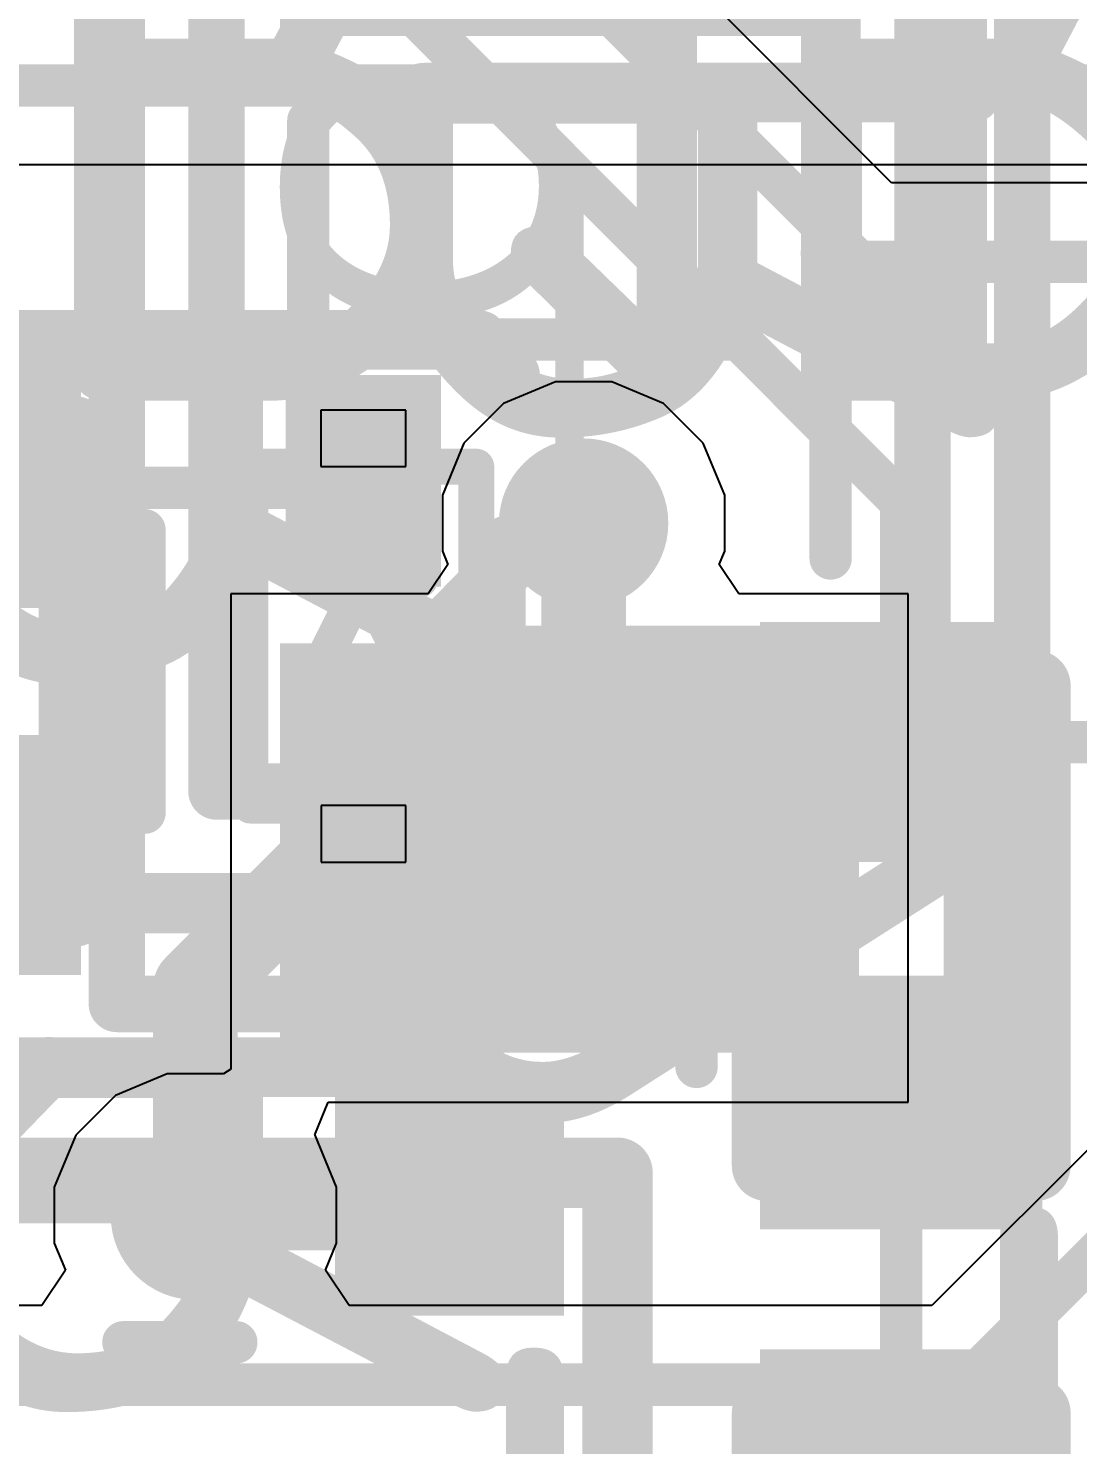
# Model space of a CAD drawing. Header units: inches. Extents: x -1.9 to 51.5, y -1.6 to 35.1.
# Drawn here: x 25.28 to 29, y 6.19 to 11.2 of the extents above; entities that cross this region are included whole.
import ezdxf

# ---------------------------------------------------------------- set-up
doc = ezdxf.new("R2010")
doc.units = ezdxf.units.IN
for name, color, linetype in [('Assembly Notes', 76, 'Continuous'), ('Bottom Layer', 76, 'Continuous'), ('Bottom Layer 1', 5, 'Continuous'), ('Bottom Overlay', 54, 'Continuous'), ('Bottom Paste', 16, 'Continuous'), ('Bottom Solder', 6, 'Continuous'), ('Mechanical 13', 56, 'Continuous'), ('Mechanical 15', 56, 'Continuous'), ('Mechanical 16', 56, 'Continuous'), ('Mechanical 5', 56, 'Continuous'), ('Top Layer', 16, 'Continuous'), ('Top Layer 1', 1, 'Continuous'), ('Top Overlay', 2, 'Continuous'), ('Top Paste', 8, 'Continuous'), ('Top Solder', 216, 'Continuous'), ('Via Holes', 16, 'Continuous')]:
    doc.layers.add(name, color=color, linetype=linetype)
doc.styles.add('Arial', font='', dxfattribs={"height": 0.2})
doc.styles.add('GOST type B', font='', dxfattribs={"height": 0.2})
doc.styles.get('Arial').set_extended_font_data('Arial')
doc.styles.get('GOST type B').set_extended_font_data('GOST type B')

# ---------------------------------------------------------------- blocks, each defined once
blk = doc.blocks.new('SOT23_3_B_120')
at = {"layer": 'Bottom Layer 1'}
blk.add_hatch(color=5, dxfattribs=at).paths.add_polyline_path([(-1.506, 1.336), (-0.744, 1.336), (-0.744, 0.574), (-1.506, 0.574)])
at = {"layer": 'Bottom Paste'}
blk.add_hatch(color=16, dxfattribs=at).paths.add_polyline_path([(-1.506, 1.336), (-0.744, 1.336), (-0.744, 0.574), (-1.506, 0.574)])
at = {"layer": 'Bottom Solder'}
blk.add_hatch(color=6, dxfattribs=at).paths.add_polyline_path([(-1.531, 1.361), (-0.719, 1.361), (-0.719, 0.549), (-1.531, 0.549)])
at = {"layer": 'Assembly Notes'}
for points in [[(1.275, 1.55, 0.25, 0.25, 0), (-1.225, 1.55, 0.25, 0.25, 0)], [(-1.225, -1.55, 0.25, 0.25, 0), (-1.225, 1.55, 0.25, 0.25, 0)]]:
    blk.add_lwpolyline(points, format="xyseb", dxfattribs=at)
blk.add_lwpolyline([(-1.2875, 1.55, 0.125, 0.125, 1), (-1.1625, 1.55, 0.125, 0.125, 1)], format="xyseb", close=True, dxfattribs=at)
blk.add_lwpolyline([(-1.2875, 1.55, 0.125, 0.125, 1), (-1.1625, 1.55, 0.125, 0.125, 1)], format="xyseb", close=True, dxfattribs=at)
at = {"layer": 'Bottom Overlay'}
for points in [[(0.653, 1.5031, 0.15, 0.15, 0), (-0.425, 1.5031, 0.15, 0.15, 0)], [(-0.625, -0.2, 0.15, 0.15, 0), (-0.625, 0.2, 0.15, 0.15, 0)]]:
    blk.add_lwpolyline(points, format="xyseb", dxfattribs=at)
for points in [[(-0.4625, 1.5031, 0.075, 0.075, 1), (-0.3875, 1.5031, 0.075, 0.075, 1)], [(-0.6625, 0.2, 0.075, 0.075, 1), (-0.5875, 0.2, 0.075, 0.075, 1)], [(-0.6625, -0.2, 0.075, 0.075, 1), (-0.5875, -0.2, 0.075, 0.075, 1)]]:
    blk.add_lwpolyline(points, format="xyseb", close=True, dxfattribs=at)
blk = doc.blocks.new('SOD523_B_130')
at = {"layer": 'Bottom Layer 1'}
for points in [[(-0.9, 0.25), (-0.2, 0.25), (-0.2, -0.25), (-0.9, -0.25)], [(0.2, 0.25), (0.9, 0.25), (0.9, -0.25), (0.2, -0.25)]]:
    blk.add_hatch(color=5, dxfattribs=at).paths.add_polyline_path(points)
at = {"layer": 'Bottom Paste'}
for points in [[(-0.9, 0.25), (-0.2, 0.25), (-0.2, -0.25), (-0.9, -0.25)], [(0.2, 0.25), (0.9, 0.25), (0.9, -0.25), (0.2, -0.25)]]:
    blk.add_hatch(color=16, dxfattribs=at).paths.add_polyline_path(points)
at = {"layer": 'Bottom Solder'}
for points in [[(-0.925, 0.275), (-0.175, 0.275), (-0.175, -0.275), (-0.925, -0.275)], [(0.175, 0.275), (0.925, 0.275), (0.925, -0.275), (0.175, -0.275)]]:
    blk.add_hatch(color=6, dxfattribs=at).paths.add_polyline_path(points)
at = {"layer": 'Bottom Overlay'}
for points in [[(-0.3442, 0.5066, 0.15, 0.15, 0), (0.3558, 0.5066, 0.15, 0.15, 0)], [(-0.35, -0.5, 0.15, 0.15, 0), (0.35, -0.5, 0.15, 0.15, 0)]]:
    blk.add_lwpolyline(points, format="xyseb", dxfattribs=at)
for points in [[(-0.3817, 0.5066, 0.075, 0.075, 1), (-0.3067, 0.5066, 0.075, 0.075, 1)], [(0.3183, 0.5066, 0.075, 0.075, 1), (0.3933, 0.5066, 0.075, 0.075, 1)], [(-0.3875, -0.5, 0.075, 0.075, 1), (-0.3125, -0.5, 0.075, 0.075, 1)], [(0.3125, -0.5, 0.075, 0.075, 1), (0.3875, -0.5, 0.075, 0.075, 1)], [(0.975, -0.525, 0.1, 0.1, 1), (0.875, -0.525, 0.1, 0.1, 1)], [(0.85, -0.525, 0.05, 0.05, 1), (0.9, -0.525, 0.05, 0.05, 1)], [(0.95, -0.525, 0.05, 0.05, 1), (1, -0.525, 0.05, 0.05, 1)]]:
    blk.add_lwpolyline(points, format="xyseb", close=True, dxfattribs=at)
at = {"layer": 'Mechanical 13'}
for p, q in [((-0.6, 0.15), (-0.8001, 0.15)), ((-0.8001, 0.15), (-0.8001, -0.15)), ((-0.6, -0.15), (-0.6, 0.15)), ((0.8, 0.1503), (0.6011, 0.1503)), ((0.6011, 0.1503), (0.6011, -0.15)), ((0.8, -0.15), (0.8, 0.1503)), ((-0.8001, -0.15), (-0.6, -0.15)), ((0.6011, -0.15), (0.8, -0.15))]:
    blk.add_line(p, q, dxfattribs=at)
for points in [[(-0.6, 0.4, 0.127, 0.127, 0), (-0.6, -0.4, 0.127, 0.127, 0)], [(-0.6, 0.4, 0.127, 0.127, 0), (0.6, 0.4, 0.127, 0.127, 0)], [(0.6, 0.4, 0.127, 0.127, 0), (0.6, -0.4, 0.127, 0.127, 0)], [(-0.2, 0.2, 0.127, 0.127, 0), (-0.2, -0.2, 0.127, 0.127, 0)], [(-0.2, 0.2, 0.127, 0.127, 0), (0.2, 0, 0.127, 0.127, 0)], [(0.2, 0.2, 0.127, 0.127, 0), (0.2, 0, 0.127, 0.127, 0)], [(0.2, 0, 0.127, 0.127, 0), (-0.2, -0.2, 0.127, 0.127, 0)], [(0.2, 0, 0.127, 0.127, 0), (0.2, -0.2, 0.127, 0.127, 0)], [(-0.6, -0.4, 0.127, 0.127, 0), (0.6, -0.4, 0.127, 0.127, 0)]]:
    blk.add_lwpolyline(points, format="xyseb", dxfattribs=at)
for points in [[(-0.6317, 0.4, 0.0635, 0.0635, 1), (-0.5682, 0.4, 0.0635, 0.0635, 1)], [(-0.6317, 0.4, 0.0635, 0.0635, 1), (-0.5682, 0.4, 0.0635, 0.0635, 1)], [(0.5682, 0.4, 0.0635, 0.0635, 1), (0.6317, 0.4, 0.0635, 0.0635, 1)], [(0.5682, 0.4, 0.0635, 0.0635, 1), (0.6317, 0.4, 0.0635, 0.0635, 1)], [(-0.2317, 0.2, 0.0635, 0.0635, 1), (-0.1682, 0.2, 0.0635, 0.0635, 1)], [(-0.2317, 0.2, 0.0635, 0.0635, 1), (-0.1682, 0.2, 0.0635, 0.0635, 1)], [(0.1682, 0.2, 0.0635, 0.0635, 1), (0.2317, 0.2, 0.0635, 0.0635, 1)], [(0.1682, 0, 0.0635, 0.0635, 1), (0.2317, 0, 0.0635, 0.0635, 1)], [(0.1682, 0, 0.0635, 0.0635, 1), (0.2317, 0, 0.0635, 0.0635, 1)], [(0.1682, 0, 0.0635, 0.0635, 1), (0.2317, 0, 0.0635, 0.0635, 1)], [(0.1682, 0, 0.0635, 0.0635, 1), (0.2317, 0, 0.0635, 0.0635, 1)], [(-0.2317, -0.2, 0.0635, 0.0635, 1), (-0.1682, -0.2, 0.0635, 0.0635, 1)], [(-0.2317, -0.2, 0.0635, 0.0635, 1), (-0.1682, -0.2, 0.0635, 0.0635, 1)], [(0.1682, -0.2, 0.0635, 0.0635, 1), (0.2317, -0.2, 0.0635, 0.0635, 1)], [(-0.6317, -0.4, 0.0635, 0.0635, 1), (-0.5682, -0.4, 0.0635, 0.0635, 1)], [(-0.6317, -0.4, 0.0635, 0.0635, 1), (-0.5682, -0.4, 0.0635, 0.0635, 1)], [(0.5682, -0.4, 0.0635, 0.0635, 1), (0.6317, -0.4, 0.0635, 0.0635, 1)], [(0.5682, -0.4, 0.0635, 0.0635, 1), (0.6317, -0.4, 0.0635, 0.0635, 1)]]:
    blk.add_lwpolyline(points, format="xyseb", close=True, dxfattribs=at)
blk = doc.blocks.new('0603R_B_134')
at = {"layer": 'Bottom Layer 1'}
for points in [[(-0.25, 0.475), (-0.25, -0.475), (-1.05, -0.475), (-1.05, 0.475)], [(1.05, 0.475), (1.05, -0.475), (0.25, -0.475), (0.25, 0.475)]]:
    blk.add_hatch(color=5, dxfattribs=at).paths.add_polyline_path(points)
at = {"layer": 'Bottom Paste'}
for points in [[(-0.25, 0.475), (-0.25, -0.475), (-1.05, -0.475), (-1.05, 0.475)], [(1.05, 0.475), (1.05, -0.475), (0.25, -0.475), (0.25, 0.475)]]:
    blk.add_hatch(color=16, dxfattribs=at).paths.add_polyline_path(points)
at = {"layer": 'Bottom Solder'}
for points in [[(-0.225, 0.5), (-0.225, -0.5), (-1.075, -0.5), (-1.075, 0.5)], [(1.075, 0.5), (1.075, -0.5), (0.225, -0.5), (0.225, 0.5)]]:
    blk.add_hatch(color=6, dxfattribs=at).paths.add_polyline_path(points)
at = {"layer": 'Assembly Notes'}
for points in [[(-0.85, -0.475, 0.25, 0.25, 0), (-0.85, 0.475, 0.25, 0.25, 0)], [(-0.85, 0.475, 0.25, 0.25, 0), (0.85, 0.475, 0.25, 0.25, 0)], [(0.85, -0.475, 0.25, 0.25, 0), (0.85, 0.475, 0.25, 0.25, 0)], [(-0.85, -0.475, 0.25, 0.25, 0), (0.85, -0.475, 0.25, 0.25, 0)]]:
    blk.add_lwpolyline(points, format="xyseb", dxfattribs=at)
for points in [[(-0.9125, 0.475, 0.125, 0.125, 1), (-0.7875, 0.475, 0.125, 0.125, 1)], [(-0.9125, 0.475, 0.125, 0.125, 1), (-0.7875, 0.475, 0.125, 0.125, 1)], [(0.7875, 0.475, 0.125, 0.125, 1), (0.9125, 0.475, 0.125, 0.125, 1)], [(0.7875, 0.475, 0.125, 0.125, 1), (0.9125, 0.475, 0.125, 0.125, 1)], [(-0.9125, -0.475, 0.125, 0.125, 1), (-0.7875, -0.475, 0.125, 0.125, 1)], [(-0.9125, -0.475, 0.125, 0.125, 1), (-0.7875, -0.475, 0.125, 0.125, 1)], [(0.7875, -0.475, 0.125, 0.125, 1), (0.9125, -0.475, 0.125, 0.125, 1)], [(0.7875, -0.475, 0.125, 0.125, 1), (0.9125, -0.475, 0.125, 0.125, 1)]]:
    blk.add_lwpolyline(points, format="xyseb", close=True, dxfattribs=at)
at = {"layer": 'Bottom Overlay'}
for points in [[(-0.5, 0.725, 0.15, 0.15, 0), (0.5, 0.725, 0.15, 0.15, 0)], [(-0.5, -0.725, 0.15, 0.15, 0), (0.5, -0.725, 0.15, 0.15, 0)]]:
    blk.add_lwpolyline(points, format="xyseb", dxfattribs=at)
for points in [[(-0.5375, 0.725, 0.075, 0.075, 1), (-0.4625, 0.725, 0.075, 0.075, 1)], [(0.4625, 0.725, 0.075, 0.075, 1), (0.5375, 0.725, 0.075, 0.075, 1)], [(-0.5375, -0.725, 0.075, 0.075, 1), (-0.4625, -0.725, 0.075, 0.075, 1)], [(0.4625, -0.725, 0.075, 0.075, 1), (0.5375, -0.725, 0.075, 0.075, 1)]]:
    blk.add_lwpolyline(points, format="xyseb", close=True, dxfattribs=at)
at = {"layer": 'Assembly Notes', "style": 'GOST type B', "text_generation_flag": 2}
blk.add_text('R13_7', height=2.15, rotation=180, dxfattribs=at).set_placement((-2.4, -1.4))
blk = doc.blocks.new('0603R_B_139')
at = {"layer": 'Bottom Layer 1'}
blk.add_hatch(color=5, dxfattribs=at).paths.add_polyline_path([(-0.25, 0.475), (-0.25, -0.475), (-1.05, -0.475), (-1.05, 0.475)])
at = {"layer": 'Bottom Paste'}
blk.add_hatch(color=16, dxfattribs=at).paths.add_polyline_path([(-0.25, 0.475), (-0.25, -0.475), (-1.05, -0.475), (-1.05, 0.475)])
at = {"layer": 'Bottom Solder'}
blk.add_hatch(color=6, dxfattribs=at).paths.add_polyline_path([(-0.225, 0.5), (-0.225, -0.5), (-1.075, -0.5), (-1.075, 0.5)])
at = {"layer": 'Assembly Notes'}
for points in [[(0.85, 0.475, 0.25, 0.25, 0), (-0.85, 0.475, 0.25, 0.25, 0)], [(-0.85, -0.475, 0.25, 0.25, 0), (-0.85, 0.475, 0.25, 0.25, 0)], [(0.85, -0.475, 0.25, 0.25, 0), (-0.85, -0.475, 0.25, 0.25, 0)]]:
    blk.add_lwpolyline(points, format="xyseb", dxfattribs=at)
for points in [[(-0.9125, 0.475, 0.125, 0.125, 1), (-0.7875, 0.475, 0.125, 0.125, 1)], [(-0.9125, 0.475, 0.125, 0.125, 1), (-0.7875, 0.475, 0.125, 0.125, 1)], [(-0.9125, -0.475, 0.125, 0.125, 1), (-0.7875, -0.475, 0.125, 0.125, 1)], [(-0.9125, -0.475, 0.125, 0.125, 1), (-0.7875, -0.475, 0.125, 0.125, 1)]]:
    blk.add_lwpolyline(points, format="xyseb", close=True, dxfattribs=at)
at = {"layer": 'Assembly Notes', "style": 'GOST type B', "text_generation_flag": 2}
blk.add_text('R13_2', height=2.15, rotation=-180, dxfattribs=at).set_placement((-2.4, -1.4))
blk = doc.blocks.new('0603R_B_149')
at = {"layer": 'Assembly Notes', "style": 'GOST type B', "text_generation_flag": 2}
blk.add_text('R12_2', height=2.15, rotation=-180, dxfattribs=at).set_placement((-2.4, -1.4))
blk = doc.blocks.new('0603R_B_150')
at = {"layer": 'Bottom Layer 1'}
for points in [[(-0.25, 0.475), (-0.25, -0.475), (-1.05, -0.475), (-1.05, 0.475)], [(1.05, 0.475), (1.05, -0.475), (0.25, -0.475), (0.25, 0.475)]]:
    blk.add_hatch(color=5, dxfattribs=at).paths.add_polyline_path(points)
at = {"layer": 'Bottom Paste'}
for points in [[(-0.25, 0.475), (-0.25, -0.475), (-1.05, -0.475), (-1.05, 0.475)], [(1.05, 0.475), (1.05, -0.475), (0.25, -0.475), (0.25, 0.475)]]:
    blk.add_hatch(color=16, dxfattribs=at).paths.add_polyline_path(points)
at = {"layer": 'Bottom Solder'}
for points in [[(-0.225, 0.5), (-0.225, -0.5), (-1.075, -0.5), (-1.075, 0.5)], [(1.075, 0.5), (1.075, -0.5), (0.225, -0.5), (0.225, 0.5)]]:
    blk.add_hatch(color=6, dxfattribs=at).paths.add_polyline_path(points)
at = {"layer": 'Assembly Notes'}
for points in [[(0.85, 0.475, 0.25, 0.25, 0), (-0.85, 0.475, 0.25, 0.25, 0)], [(-0.85, -0.475, 0.25, 0.25, 0), (-0.85, 0.475, 0.25, 0.25, 0)], [(0.85, -0.475, 0.25, 0.25, 0), (0.85, 0.475, 0.25, 0.25, 0)]]:
    blk.add_lwpolyline(points, format="xyseb", dxfattribs=at)
for points in [[(-0.9125, 0.475, 0.125, 0.125, 1), (-0.7875, 0.475, 0.125, 0.125, 1)], [(-0.9125, 0.475, 0.125, 0.125, 1), (-0.7875, 0.475, 0.125, 0.125, 1)], [(0.7875, 0.475, 0.125, 0.125, 1), (0.9125, 0.475, 0.125, 0.125, 1)], [(0.7875, 0.475, 0.125, 0.125, 1), (0.9125, 0.475, 0.125, 0.125, 1)]]:
    blk.add_lwpolyline(points, format="xyseb", close=True, dxfattribs=at)
at = {"layer": 'Bottom Overlay'}
blk.add_lwpolyline([(0.5, 0.725, 0.15, 0.15, 0), (-0.5, 0.725, 0.15, 0.15, 0)], format="xyseb", dxfattribs=at)
for points in [[(-0.5375, 0.725, 0.075, 0.075, 1), (-0.4625, 0.725, 0.075, 0.075, 1)], [(0.4625, 0.725, 0.075, 0.075, 1), (0.5375, 0.725, 0.075, 0.075, 1)]]:
    blk.add_lwpolyline(points, format="xyseb", close=True, dxfattribs=at)
blk = doc.blocks.new('0603R_B_154')
at = {"layer": 'Bottom Layer 1'}
for points in [[(-0.25, 0.475), (-0.25, -0.475), (-1.05, -0.475), (-1.05, 0.475)], [(1.05, 0.475), (1.05, -0.475), (0.25, -0.475), (0.25, 0.475)]]:
    blk.add_hatch(color=5, dxfattribs=at).paths.add_polyline_path(points)
at = {"layer": 'Bottom Paste'}
for points in [[(-0.25, 0.475), (-0.25, -0.475), (-1.05, -0.475), (-1.05, 0.475)], [(1.05, 0.475), (1.05, -0.475), (0.25, -0.475), (0.25, 0.475)]]:
    blk.add_hatch(color=16, dxfattribs=at).paths.add_polyline_path(points)
at = {"layer": 'Bottom Solder'}
for points in [[(-0.225, 0.5), (-0.225, -0.5), (-1.075, -0.5), (-1.075, 0.5)], [(1.075, 0.5), (1.075, -0.5), (0.225, -0.5), (0.225, 0.5)]]:
    blk.add_hatch(color=6, dxfattribs=at).paths.add_polyline_path(points)
at = {"layer": 'Assembly Notes'}
for points in [[(-0.85, -0.475, 0.25, 0.25, 0), (-0.85, 0.475, 0.25, 0.25, 0)], [(-0.85, 0.475, 0.25, 0.25, 0), (0.85, 0.475, 0.25, 0.25, 0)], [(0.85, -0.475, 0.25, 0.25, 0), (0.85, 0.475, 0.25, 0.25, 0)], [(-0.85, -0.475, 0.25, 0.25, 0), (0.85, -0.475, 0.25, 0.25, 0)]]:
    blk.add_lwpolyline(points, format="xyseb", dxfattribs=at)
for points in [[(-0.9125, 0.475, 0.125, 0.125, 1), (-0.7875, 0.475, 0.125, 0.125, 1)], [(-0.9125, 0.475, 0.125, 0.125, 1), (-0.7875, 0.475, 0.125, 0.125, 1)], [(0.7875, 0.475, 0.125, 0.125, 1), (0.9125, 0.475, 0.125, 0.125, 1)], [(0.7875, 0.475, 0.125, 0.125, 1), (0.9125, 0.475, 0.125, 0.125, 1)], [(-0.9125, -0.475, 0.125, 0.125, 1), (-0.7875, -0.475, 0.125, 0.125, 1)], [(-0.9125, -0.475, 0.125, 0.125, 1), (-0.7875, -0.475, 0.125, 0.125, 1)], [(0.7875, -0.475, 0.125, 0.125, 1), (0.9125, -0.475, 0.125, 0.125, 1)], [(0.7875, -0.475, 0.125, 0.125, 1), (0.9125, -0.475, 0.125, 0.125, 1)]]:
    blk.add_lwpolyline(points, format="xyseb", close=True, dxfattribs=at)
at = {"layer": 'Bottom Overlay'}
for points in [[(-0.5, 0.725, 0.15, 0.15, 0), (0.5, 0.725, 0.15, 0.15, 0)], [(-0.5, -0.725, 0.15, 0.15, 0), (0.5, -0.725, 0.15, 0.15, 0)]]:
    blk.add_lwpolyline(points, format="xyseb", dxfattribs=at)
for points in [[(-0.5375, 0.725, 0.075, 0.075, 1), (-0.4625, 0.725, 0.075, 0.075, 1)], [(0.4625, 0.725, 0.075, 0.075, 1), (0.5375, 0.725, 0.075, 0.075, 1)], [(-0.5375, -0.725, 0.075, 0.075, 1), (-0.4625, -0.725, 0.075, 0.075, 1)], [(0.4625, -0.725, 0.075, 0.075, 1), (0.5375, -0.725, 0.075, 0.075, 1)]]:
    blk.add_lwpolyline(points, format="xyseb", close=True, dxfattribs=at)
at = {"layer": 'Assembly Notes', "style": 'GOST type B', "text_generation_flag": 2}
blk.add_text('R11_7', height=2.15, rotation=180, dxfattribs=at).set_placement((-2.4, -1.4))
blk = doc.blocks.new('0603R_B_159')
at = {"layer": 'Bottom Layer 1'}
for points in [[(-0.25, 0.475), (-0.25, -0.475), (-1.05, -0.475), (-1.05, 0.475)], [(1.05, 0.475), (1.05, -0.475), (0.25, -0.475), (0.25, 0.475)]]:
    blk.add_hatch(color=5, dxfattribs=at).paths.add_polyline_path(points)
at = {"layer": 'Bottom Paste'}
for points in [[(-0.25, 0.475), (-0.25, -0.475), (-1.05, -0.475), (-1.05, 0.475)], [(1.05, 0.475), (1.05, -0.475), (0.25, -0.475), (0.25, 0.475)]]:
    blk.add_hatch(color=16, dxfattribs=at).paths.add_polyline_path(points)
at = {"layer": 'Bottom Solder'}
for points in [[(-0.225, 0.5), (-0.225, -0.5), (-1.075, -0.5), (-1.075, 0.5)], [(1.075, 0.5), (1.075, -0.5), (0.225, -0.5), (0.225, 0.5)]]:
    blk.add_hatch(color=6, dxfattribs=at).paths.add_polyline_path(points)
at = {"layer": 'Assembly Notes'}
for points in [[(0.85, 0.475, 0.25, 0.25, 0), (-0.85, 0.475, 0.25, 0.25, 0)], [(-0.85, -0.475, 0.25, 0.25, 0), (-0.85, 0.475, 0.25, 0.25, 0)], [(0.85, -0.475, 0.25, 0.25, 0), (0.85, 0.475, 0.25, 0.25, 0)], [(0.85, -0.475, 0.25, 0.25, 0), (-0.85, -0.475, 0.25, 0.25, 0)]]:
    blk.add_lwpolyline(points, format="xyseb", dxfattribs=at)
for points in [[(-0.9125, 0.475, 0.125, 0.125, 1), (-0.7875, 0.475, 0.125, 0.125, 1)], [(-0.9125, 0.475, 0.125, 0.125, 1), (-0.7875, 0.475, 0.125, 0.125, 1)], [(0.7875, 0.475, 0.125, 0.125, 1), (0.9125, 0.475, 0.125, 0.125, 1)], [(0.7875, 0.475, 0.125, 0.125, 1), (0.9125, 0.475, 0.125, 0.125, 1)], [(-0.9125, -0.475, 0.125, 0.125, 1), (-0.7875, -0.475, 0.125, 0.125, 1)], [(-0.9125, -0.475, 0.125, 0.125, 1), (-0.7875, -0.475, 0.125, 0.125, 1)], [(0.7875, -0.475, 0.125, 0.125, 1), (0.9125, -0.475, 0.125, 0.125, 1)], [(0.7875, -0.475, 0.125, 0.125, 1), (0.9125, -0.475, 0.125, 0.125, 1)]]:
    blk.add_lwpolyline(points, format="xyseb", close=True, dxfattribs=at)
at = {"layer": 'Bottom Overlay'}
blk.add_lwpolyline([(0.5, -0.725, 0.15, 0.15, 0), (-0.5, -0.725, 0.15, 0.15, 0)], format="xyseb", dxfattribs=at)
for points in [[(-0.5375, -0.725, 0.075, 0.075, 1), (-0.4625, -0.725, 0.075, 0.075, 1)], [(0.4625, -0.725, 0.075, 0.075, 1), (0.5375, -0.725, 0.075, 0.075, 1)]]:
    blk.add_lwpolyline(points, format="xyseb", close=True, dxfattribs=at)
at = {"layer": 'Assembly Notes', "style": 'GOST type B', "text_generation_flag": 2}
blk.add_text('R11_2', height=2.15, rotation=-180, dxfattribs=at).set_placement((-2.4, -1.4))
blk = doc.blocks.new('1206C_180')
at = {"layer": 'Top Layer 1'}
for points in [[(-2.5, 1), (-1.1, 1), (-1.1, -1), (-2.5, -1)], [(1.1, 1), (2.5, 1), (2.5, -1), (1.1, -1)]]:
    blk.add_hatch(color=1, dxfattribs=at).paths.add_polyline_path(points)
at = {"layer": 'Top Paste'}
for points in [[(-2.5, 1), (-1.1, 1), (-1.1, -1), (-2.5, -1)], [(1.1, 1), (2.5, 1), (2.5, -1), (1.1, -1)]]:
    blk.add_hatch(color=8, dxfattribs=at).paths.add_polyline_path(points)
at = {"layer": 'Top Solder'}
for points in [[(-2.525, 1.025), (-1.075, 1.025), (-1.075, -1.025), (-2.525, -1.025)], [(1.075, 1.025), (2.525, 1.025), (2.525, -1.025), (1.075, -1.025)]]:
    blk.add_hatch(color=216, dxfattribs=at).paths.add_polyline_path(points)
at = {"layer": 'Mechanical 13'}
for points in [[(-1.6, 1.25, 0.2, 0.2, 0), (-1.6, -1.25, 0.2, 0.2, 0)], [(-1.6, 1.25, 0.2, 0.2, 0), (1.6, 1.25, 0.2, 0.2, 0)], [(-1.6, -1.25, 0.2, 0.2, 0), (1.6, -1.25, 0.2, 0.2, 0)]]:
    blk.add_lwpolyline(points, format="xyseb", dxfattribs=at)
for points in [[(-1.65, 1.25, 0.1, 0.1, 1), (-1.55, 1.25, 0.1, 0.1, 1)], [(-1.65, 1.25, 0.1, 0.1, 1), (-1.55, 1.25, 0.1, 0.1, 1)], [(-1.65, -1.25, 0.1, 0.1, 1), (-1.55, -1.25, 0.1, 0.1, 1)], [(-1.65, -1.25, 0.1, 0.1, 1), (-1.55, -1.25, 0.1, 0.1, 1)]]:
    blk.add_lwpolyline(points, format="xyseb", close=True, dxfattribs=at)
at = {"layer": 'Mechanical 15'}
for points in [[(-2.3521, 1.6031, 0.2, 0.2, 0), (-2.3521, -1.6031, 0.2, 0.2, 0)], [(-2.3521, 1.6031, 0.2, 0.2, 0), (2.3521, 1.6031, 0.2, 0.2, 0)], [(-2.3521, -1.6031, 0.2, 0.2, 0), (2.3521, -1.6031, 0.2, 0.2, 0)]]:
    blk.add_lwpolyline(points, format="xyseb", dxfattribs=at)
for points in [[(-2.4021, 1.6031, 0.1, 0.1, 1), (-2.3021, 1.6031, 0.1, 0.1, 1)], [(-2.4021, 1.6031, 0.1, 0.1, 1), (-2.3021, 1.6031, 0.1, 0.1, 1)], [(-2.4021, -1.6031, 0.1, 0.1, 1), (-2.3021, -1.6031, 0.1, 0.1, 1)], [(-2.4021, -1.6031, 0.1, 0.1, 1), (-2.3021, -1.6031, 0.1, 0.1, 1)]]:
    blk.add_lwpolyline(points, format="xyseb", close=True, dxfattribs=at)
at = {"layer": 'Mechanical 16'}
for points in [[(0, 0.5, 0.1, 0.1, 0), (0, -0.5, 0.1, 0.1, 0)], [(-0.5, 0, 0.1, 0.1, 0), (0.5, 0, 0.1, 0.1, 0)]]:
    blk.add_lwpolyline(points, format="xyseb", dxfattribs=at)
for points in [[(-0.025, 0.5, 0.05, 0.05, 1), (0.025, 0.5, 0.05, 0.05, 1)], [(-0.525, 0, 0.05, 0.05, 1), (-0.475, 0, 0.05, 0.05, 1)], [(0.475, 0, 0.05, 0.05, 1), (0.525, 0, 0.05, 0.05, 1)], [(-0.025, -0.5, 0.05, 0.05, 1), (0.025, -0.5, 0.05, 0.05, 1)]]:
    blk.add_lwpolyline(points, format="xyseb", close=True, dxfattribs=at)
at = {"layer": 'Mechanical 5'}
for points in [[(-2.3521, 1.6031, 0.2, 0.2, 0), (-2.3521, -1.6031, 0.2, 0.2, 0)], [(-2.3521, 1.6031, 0.2, 0.2, 0), (2.3521, 1.6031, 0.2, 0.2, 0)], [(-2.3521, -1.6031, 0.2, 0.2, 0), (2.3521, -1.6031, 0.2, 0.2, 0)]]:
    blk.add_lwpolyline(points, format="xyseb", dxfattribs=at)
for points in [[(-2.4021, 1.6031, 0.1, 0.1, 1), (-2.3021, 1.6031, 0.1, 0.1, 1)], [(-2.4021, 1.6031, 0.1, 0.1, 1), (-2.3021, 1.6031, 0.1, 0.1, 1)], [(-2.4021, -1.6031, 0.1, 0.1, 1), (-2.3021, -1.6031, 0.1, 0.1, 1)], [(-2.4021, -1.6031, 0.1, 0.1, 1), (-2.3021, -1.6031, 0.1, 0.1, 1)]]:
    blk.add_lwpolyline(points, format="xyseb", close=True, dxfattribs=at)
at = {"layer": 'Top Overlay'}
for points in [[(-0.775, 0.925, 0.15, 0.15, 0), (0.775, 0.925, 0.15, 0.15, 0)], [(0, 0.6, 0.15, 0.15, 0), (0, 0, 0.15, 0.15, 0)], [(0, 0, 0.15, 0.15, 0), (0, -0.6, 0.15, 0.15, 0)], [(-0.775, -0.925, 0.15, 0.15, 0), (0.775, -0.925, 0.15, 0.15, 0)]]:
    blk.add_lwpolyline(points, format="xyseb", dxfattribs=at)
for points in [[(-0.8125, 0.925, 0.075, 0.075, 1), (-0.7375, 0.925, 0.075, 0.075, 1)], [(0.7375, 0.925, 0.075, 0.075, 1), (0.8125, 0.925, 0.075, 0.075, 1)], [(-0.0375, 0.6, 0.075, 0.075, 1), (0.0375, 0.6, 0.075, 0.075, 1)], [(-0.0375, 0, 0.075, 0.075, 1), (0.0375, 0, 0.075, 0.075, 1)], [(-0.0375, 0, 0.075, 0.075, 1), (0.0375, 0, 0.075, 0.075, 1)], [(-0.0375, -0.6, 0.075, 0.075, 1), (0.0375, -0.6, 0.075, 0.075, 1)], [(-0.8125, -0.925, 0.075, 0.075, 1), (-0.7375, -0.925, 0.075, 0.075, 1)], [(0.7375, -0.925, 0.075, 0.075, 1), (0.8125, -0.925, 0.075, 0.075, 1)]]:
    blk.add_lwpolyline(points, format="xyseb", close=True, dxfattribs=at)
at = {"layer": 'Mechanical 5', "style": 'Arial'}
blk.add_text('C13', height=1, dxfattribs=at).set_placement((0, 0.0111))

msp = doc.modelspace()

# ---------------------------------------------------------------- hatches: boundary and pattern name
at = {"layer": 'Bottom Layer'}
h = msp.add_hatch(color=76, dxfattribs=at)
edge = h.paths.add_edge_path()
edge.add_arc((27.25, 9.45), 0.3, 0, 360)
h = msp.add_hatch(color=76, dxfattribs=at)
edge = h.paths.add_edge_path()
edge.add_arc((25.875, 7), 0.3, 0, 360)
at = {"layer": 'Bottom Layer 1'}
h = msp.add_hatch(color=5, dxfattribs=at)
edge = h.paths.add_edge_path()
edge.add_arc((27.25, 9.45), 0.3, 0, 360)
h = msp.add_hatch(color=5, dxfattribs=at)
edge = h.paths.add_edge_path()
edge.add_arc((25.875, 7), 0.3, 0, 360)
at = {"layer": 'Top Layer'}
h = msp.add_hatch(color=16, dxfattribs=at)
edge = h.paths.add_edge_path()
edge.add_arc((27.25, 9.45), 0.3, 0, 360)
h = msp.add_hatch(color=16, dxfattribs=at)
edge = h.paths.add_edge_path()
edge.add_arc((25.875, 7), 0.3, 0, 360)
at = {"layer": 'Top Layer 1'}
h = msp.add_hatch(color=1, dxfattribs=at)
edge = h.paths.add_edge_path()
edge.add_arc((27.25, 9.45), 0.3, 0, 360)
h = msp.add_hatch(color=1, dxfattribs=at)
edge = h.paths.add_edge_path()
edge.add_arc((25.875, 7), 0.3, 0, 360)
at = {"layer": 'Via Holes'}
h = msp.add_hatch(color=7, dxfattribs=at)
edge = h.paths.add_edge_path()
edge.add_arc((27.25, 9.45), 0.15, 0, 360)
h = msp.add_hatch(color=7, dxfattribs=at)
edge = h.paths.add_edge_path()
edge.add_arc((25.875, 7), 0.15, 0, 360)

# ---------------------------------------------------------------- linework, layer by layer
at = {"layer": 'Bottom Layer 1'}
for p, q in [((28.3411, 10.6554), (26.7483, 12.2483)), ((32.6415, 10.6554), (28.3411, 10.6554))]:
    msp.add_line(p, q, dxfattribs=at)
for points in [[(26.55, 12.05, 0.15, 0.15, 0), (28.225, 10.375, 0.15, 0.15, 0)], [(26.125, 11.775, 0.15, 0.15, 0), (28.375, 9.525, 0.15, 0.15, 0)], [(28.225, 10.375, 0.15, 0.15, 0), (32.9165, 10.375, 0.15, 0.15, 0)], [(24.97, 9.575, 0.15, 0.15, 0), (26.445, 9.575, 0.15, 0.15, 0)], [(26.445, 9.575, 0.15, 0.15, 0), (26.47, 9.6, 0.15, 0.15, 0)], [(28.375, 8.675, 0.15, 0.15, 0), (28.375, 9.525, 0.15, 0.15, 0)], [(28.375, 8.675, 0.15, 0.15, 0), (29.175, 8.675, 0.15, 0.15, 0)], [(26.47, 8.4, 0.3, 0.3, 0), (26.47, 8.5, 0.3, 0.3, 0)], [(25.875, 7.805, 0.3, 0.3, 0), (26.47, 8.4, 0.3, 0.3, 0)], [(25.875, 7, 0.3, 0.3, 0), (25.875, 7.805, 0.3, 0.3, 0)], [(28.375, 6.1, 0.15, 0.15, 0), (28.375, 7.375, 0.15, 0.15, 0)], [(25.875, 7, 0.3, 0.3, 0), (25.9, 7.025, 0.3, 0.3, 0)], [(25.9, 7.025, 0.3, 0.3, 0), (26.75, 7.025, 0.3, 0.3, 0)], [(26.75, 7.025, 0.3, 0.3, 0), (26.775, 7.05, 0.3, 0.3, 0)]]:
    msp.add_lwpolyline(points, format="xyseb", dxfattribs=at)
for points in [[(28.1875, 10.375, 0.075, 0.075, 1), (28.2625, 10.375, 0.075, 0.075, 1)], [(28.1875, 10.375, 0.075, 0.075, 1), (28.2625, 10.375, 0.075, 0.075, 1)], [(26.4075, 9.575, 0.075, 0.075, 1), (26.4825, 9.575, 0.075, 0.075, 1)], [(26.4075, 9.575, 0.075, 0.075, 1), (26.4825, 9.575, 0.075, 0.075, 1)], [(26.4325, 9.6, 0.075, 0.075, 1), (26.5075, 9.6, 0.075, 0.075, 1)], [(28.3375, 9.525, 0.075, 0.075, 1), (28.4125, 9.525, 0.075, 0.075, 1)], [(28.3375, 9.525, 0.075, 0.075, 1), (28.4125, 9.525, 0.075, 0.075, 1)], [(28.3375, 8.675, 0.075, 0.075, 1), (28.4125, 8.675, 0.075, 0.075, 1)], [(28.3375, 8.675, 0.075, 0.075, 1), (28.4125, 8.675, 0.075, 0.075, 1)], [(26.395, 8.5, 0.15, 0.15, 1), (26.545, 8.5, 0.15, 0.15, 1)], [(26.395, 8.4, 0.15, 0.15, 1), (26.545, 8.4, 0.15, 0.15, 1)], [(26.395, 8.4, 0.15, 0.15, 1), (26.545, 8.4, 0.15, 0.15, 1)], [(25.8, 7.805, 0.15, 0.15, 1), (25.95, 7.805, 0.15, 0.15, 1)], [(25.8, 7.805, 0.15, 0.15, 1), (25.95, 7.805, 0.15, 0.15, 1)], [(28.3375, 7.375, 0.075, 0.075, 1), (28.4125, 7.375, 0.075, 0.075, 1)], [(25.825, 7.025, 0.15, 0.15, 1), (25.975, 7.025, 0.15, 0.15, 1)], [(25.825, 7.025, 0.15, 0.15, 1), (25.975, 7.025, 0.15, 0.15, 1)], [(26.675, 7.025, 0.15, 0.15, 1), (26.825, 7.025, 0.15, 0.15, 1)], [(26.675, 7.025, 0.15, 0.15, 1), (26.825, 7.025, 0.15, 0.15, 1)], [(26.7, 7.05, 0.15, 0.15, 1), (26.85, 7.05, 0.15, 0.15, 1)], [(25.8, 7, 0.15, 0.15, 1), (25.95, 7, 0.15, 0.15, 1)], [(25.8, 7, 0.15, 0.15, 1), (25.95, 7, 0.15, 0.15, 1)]]:
    msp.add_lwpolyline(points, format="xyseb", close=True, dxfattribs=at)
at = {"layer": 'Top Layer 1'}
for p, q in [((23.145, 10.7196), (32.3463, 10.7196)), ((32.3981, 10.5946), (28.4839, 6.6804)), ((27.1505, 9.95), (26.9668, 9.8739)), ((27.3495, 9.95), (27.1505, 9.95)), ((27.5332, 9.8739), (27.3495, 9.95)), ((26.9668, 9.8739), (26.8261, 9.7332)), ((27.6739, 9.7332), (27.5332, 9.8739)), ((26.8261, 9.7332), (26.75, 9.5495)), ((27.75, 9.5495), (27.6739, 9.7332)), ((26.75, 9.5495), (26.75, 9.3505)), ((27.75, 9.3505), (27.75, 9.5495)), ((26.75, 9.3505), (26.7693, 9.3039)), ((27.7307, 9.3039), (27.75, 9.3505)), ((26.7693, 9.3039), (26.6999, 9.2)), ((27.8001, 9.2), (27.7307, 9.3039)), ((26.6999, 9.2), (26, 9.2)), ((26, 9.2), (26, 7.5171)), ((28.4, 9.2), (27.8001, 9.2)), ((28.4, 7.4), (28.4, 9.2)), ((25.7755, 7.5), (25.5918, 7.4239)), ((25.9745, 7.5), (25.7755, 7.5)), ((26, 7.5171), (25.9745, 7.5)), ((25.5918, 7.4239), (25.4511, 7.2832)), ((26.2976, 7.2845), (26.3454, 7.4)), ((26.3454, 7.4), (28.4, 7.4)), ((25.4511, 7.2832), (25.375, 7.0995)), ((26.2989, 7.2832), (26.2976, 7.2845)), ((26.375, 7.0995), (26.2989, 7.2832)), ((25.375, 7.0995), (25.375, 6.9005)), ((26.375, 6.9005), (26.375, 7.0995)), ((25.375, 6.9005), (25.4144, 6.8054)), ((26.3356, 6.8054), (26.375, 6.9005)), ((25.4144, 6.8054), (25.3309, 6.6804)), ((26.4191, 6.6804), (26.3356, 6.8054)), ((25.3309, 6.6804), (22.8641, 6.6804)), ((28.4839, 6.6804), (26.4191, 6.6804))]:
    msp.add_line(p, q, dxfattribs=at)
for points in [[(23.145, 11, 0.15, 0.15, 0), (33.5423, 11, 0.15, 0.15, 0)], [(28.6, 6.4, 0.15, 0.15, 0), (32.7, 10.5, 0.15, 0.15, 0)], [(27.25, 8.35, 0.3, 0.3, 0), (27.25, 9.45, 0.3, 0.3, 0)], [(27.2, 8.3, 0.3, 0.3, 0), (27.25, 8.35, 0.3, 0.3, 0)], [(21.1, 6.4, 0.15, 0.15, 0), (28.6, 6.4, 0.15, 0.15, 0)]]:
    msp.add_lwpolyline(points, format="xyseb", dxfattribs=at)
for points in [[(27.175, 9.45, 0.15, 0.15, 1), (27.325, 9.45, 0.15, 0.15, 1)], [(27.175, 8.35, 0.15, 0.15, 1), (27.325, 8.35, 0.15, 0.15, 1)], [(27.175, 8.35, 0.15, 0.15, 1), (27.325, 8.35, 0.15, 0.15, 1)], [(27.125, 8.3, 0.15, 0.15, 1), (27.275, 8.3, 0.15, 0.15, 1)], [(28.5625, 6.4, 0.075, 0.075, 1), (28.6375, 6.4, 0.075, 0.075, 1)], [(28.5625, 6.4, 0.075, 0.075, 1), (28.6375, 6.4, 0.075, 0.075, 1)]]:
    msp.add_lwpolyline(points, format="xyseb", close=True, dxfattribs=at)

# ---------------------------------------------------------------- block references
for name, p in [('0603R_B_154', (27.625, 13.425)), ('0603R_B_134', (30.2, 13.425))]:
    msp.add_blockref(name, p)
for name, p, rotation in [('1206C_180', (27.2, 10.1), 90), ('0603R_B_150', (24.97, 8.925), 270), ('0603R_B_149', (30.125, 8.9), 270), ('0603R_B_159', (28.375, 8.025), 270), ('SOD523_B_130', (26.47, 9.05), 90), ('0603R_B_139', (28.375, 5.45), 270), ('SOT23_3_B_120', (25.82, 5.925), 270)]:
    msp.add_blockref(name, p, dxfattribs=dict(rotation=rotation))

doc.saveas('drawing.dxf')
